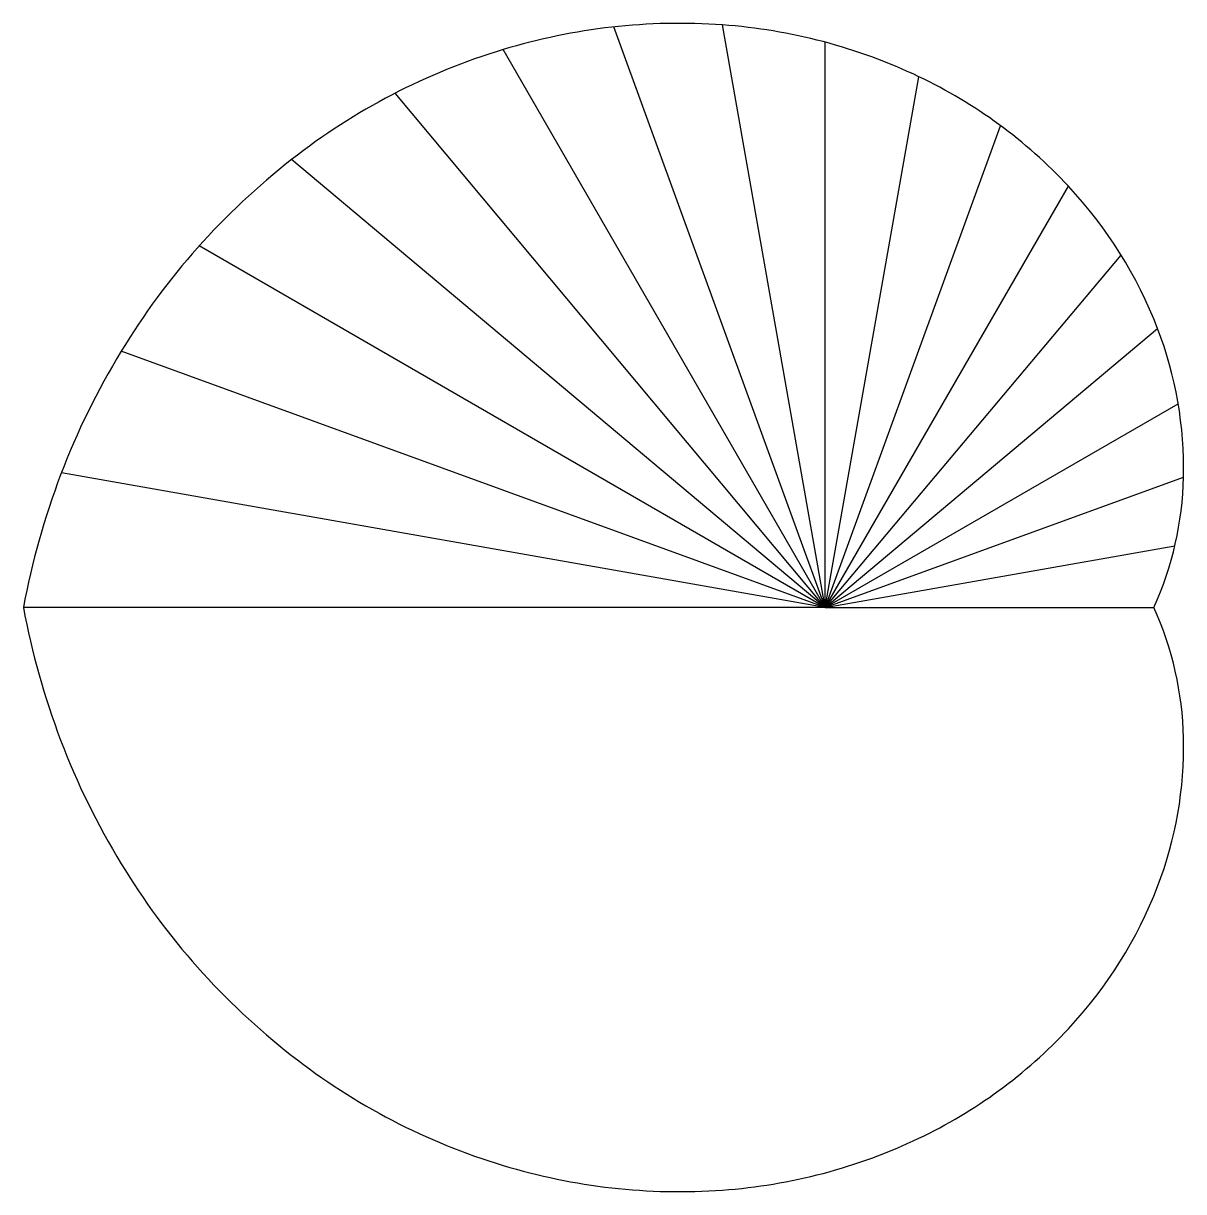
# Model space of a CAD drawing. Header units: millimetres. Extents: x 799.9 to 888.1, y 1544.2 to 1633.1.
import ezdxf

# ---------------------------------------------------------------- set-up
doc = ezdxf.new("R2010")
doc.units = ezdxf.units.MM

msp = doc.modelspace()

# ---------------------------------------------------------------- linework, layer by layer
for q in [(844.779, 1632.85), (853.04, 1633.001), (860.854, 1631.685), (836.354, 1631.12), (867.974, 1629.062), (828.139, 1627.809), (874.193, 1625.333), (820.254, 1622.752), (879.354, 1620.727), (813.223, 1616.185), (883.352, 1615.496), (886.134, 1609.897), (807.292, 1608.18), (887.701, 1604.185), (802.75, 1598.93), (888.105, 1598.603), (887.444, 1593.373), (799.854, 1588.685), (885.854, 1588.685)]:
    msp.add_line((860.854, 1588.685), q)
for centre, radius, start, end in [((849.742, 1587.308), 45.812, 85.87213, 106.99222), ((850.045, 1591.37), 41.739, 64.56115, 85.88501), ((850.399, 1584.423), 48.763, 106.73895, 128.18367), ((851.806, 1595.047), 37.662, 42.99027, 64.57717), ((853.413, 1580.206), 53.942, 127.93216, 148.76253), ((854.797, 1597.819), 33.583, 21.07708, 43.01067), ((858.603, 1599.271), 29.509, 358.70222, 21.10373), ((856.878, 1578.096), 57.999, 148.75508, 169.48059), ((862.658, 1599.164), 25.453, 335.68792, 358.73802), ((856.878, 1599.273), 57.999, 190.51941, 211.24492), ((862.658, 1578.205), 25.453, 1.26198, 24.31208), ((858.603, 1578.098), 29.509, 338.89627, 1.29778), ((853.413, 1597.163), 53.942, 211.23747, 232.06784), ((854.797, 1579.55), 33.583, 316.98933, 338.92292), ((851.806, 1582.322), 37.662, 295.42283, 317.00973), ((850.399, 1592.946), 48.763, 231.81633, 253.26105), ((850.045, 1586), 41.739, 274.11499, 295.43885), ((849.742, 1590.061), 45.812, 253.00778, 274.12787)]:
    msp.add_arc(centre, radius, start, end)

doc.saveas('drawing.dxf')
